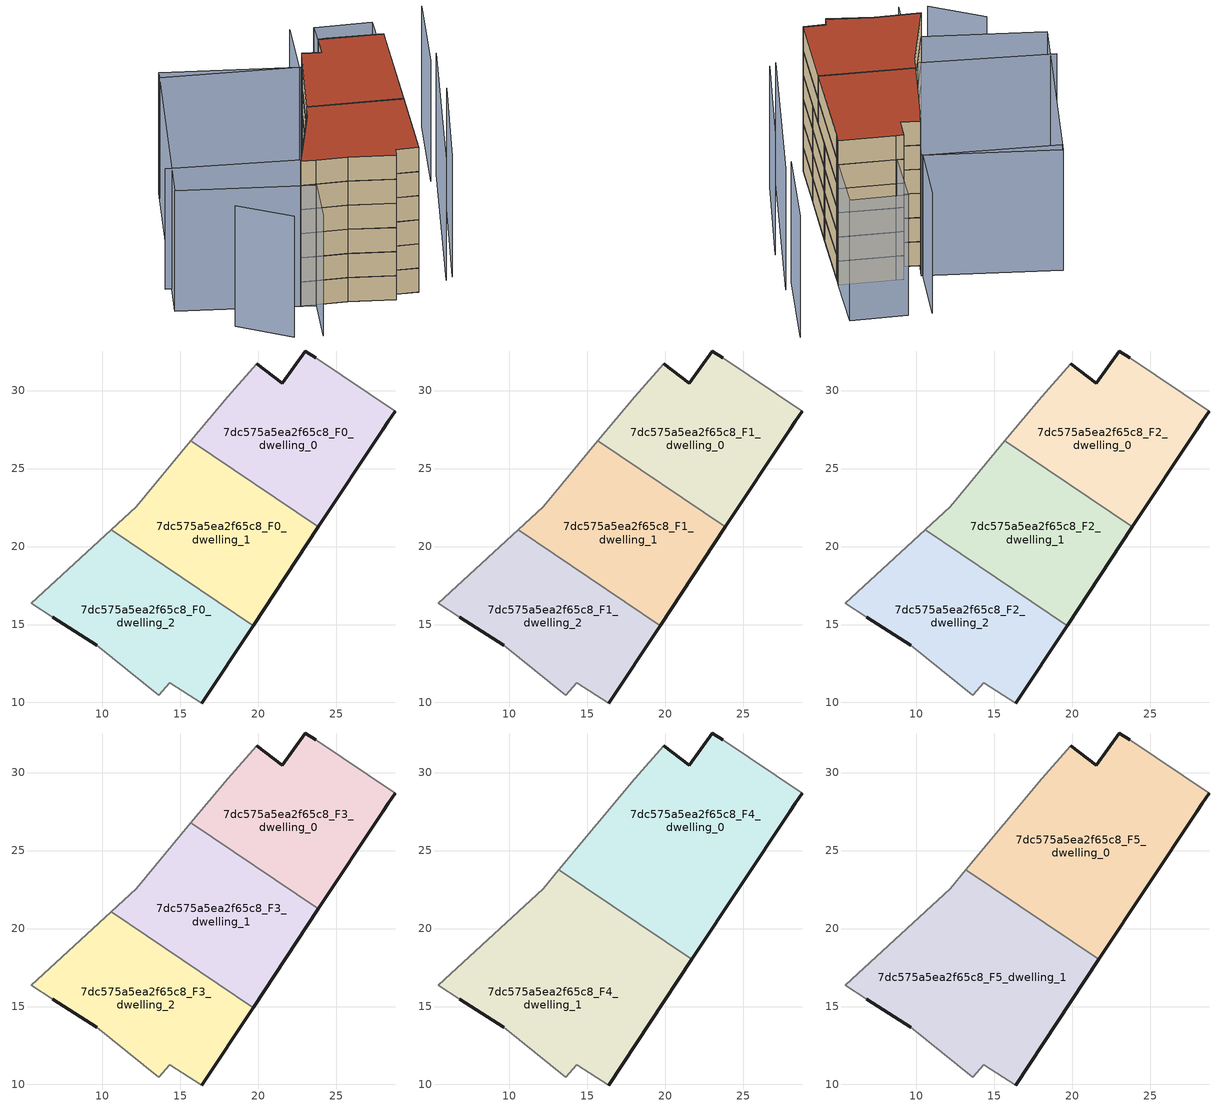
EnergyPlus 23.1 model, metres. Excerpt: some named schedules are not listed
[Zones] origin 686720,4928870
7dc575a5ea2f65c8_F0_dwelling_0
 floor ground (EU_floor_Construction): 23.86,21.26 27.99,27.5 28.35,28.04 28.78,28.69 23.7,32.12 23.02,32.54 21.56,30.47 19.92,31.73 18.04,29.61 15.68,26.78 z0
 wall outside (EU_wall_Construction): 19.92,31.73 21.56,30.47 23.02,32.54 23.7,32.12 / 28.78,28.69 28.35,28.04 27.99,27.5 23.86,21.26 z0:3
 wall to 7dc575a5ea2f65c8_F0_dwelling_1 (EU_wall_Construction): 23.86,21.26 15.68,26.78 z0:3
 wall adiabatic (EU_wall_Construction): 15.68,26.78 18.04,29.61 19.92,31.73 / 23.7,32.12 28.78,28.69 z0:3
7dc575a5ea2f65c8_F0_dwelling_1
 floor ground (EU_floor_Construction): 19.67,14.93 23.86,21.26 15.68,26.78 12.17,22.55 10.57,21.08 z0
 wall outside (EU_wall_Construction): 23.86,21.26 19.67,14.93 z0:3
 wall adiabatic (EU_wall_Construction): 10.57,21.08 12.17,22.55 15.68,26.78 z0:3
 wall to 7dc575a5ea2f65c8_F0_dwelling_2 (EU_wall_Construction): 19.67,14.93 10.57,21.08 z0:3
7dc575a5ea2f65c8_F0_dwelling_2
 floor ground (EU_floor_Construction): 16.38,9.97 19.67,14.93 10.57,21.08 5.46,16.38 6.84,15.47 9.65,13.67 13.63,10.46 14.32,11.28 z0
 wall outside (EU_wall_Construction): 9.65,13.67 6.84,15.47 / 19.67,14.93 16.38,9.97 z0:3
 wall adiabatic (EU_wall_Construction): 6.84,15.47 5.46,16.38 10.57,21.08 / 16.38,9.97 14.32,11.28 13.63,10.46 9.65,13.67 z0:3
7dc575a5ea2f65c8_F1_dwelling_0
 floor to 7dc575a5ea2f65c8_F0_dwelling_0 (EU_floor_Construction): 23.86,21.26 27.99,27.5 28.35,28.04 28.78,28.69 23.7,32.12 23.02,32.54 21.56,30.47 19.92,31.73 18.04,29.61 15.68,26.78 z3
 wall outside (EU_wall_Construction): 19.92,31.73 21.56,30.47 23.02,32.54 23.7,32.12 / 28.78,28.69 28.35,28.04 27.99,27.5 23.86,21.26 z3:6
 wall to 7dc575a5ea2f65c8_F1_dwelling_1 (EU_wall_Construction): 23.86,21.26 15.68,26.78 z3:6
 wall adiabatic (EU_wall_Construction): 15.68,26.78 18.04,29.61 19.92,31.73 / 23.7,32.12 28.78,28.69 z3:6
7dc575a5ea2f65c8_F1_dwelling_1
 floor to 7dc575a5ea2f65c8_F0_dwelling_1 (EU_floor_Construction): 19.67,14.93 23.86,21.26 15.68,26.78 12.17,22.55 10.57,21.08 z3
 wall outside (EU_wall_Construction): 23.86,21.26 19.67,14.93 z3:6
 wall adiabatic (EU_wall_Construction): 10.57,21.08 12.17,22.55 15.68,26.78 z3:6
 wall to 7dc575a5ea2f65c8_F1_dwelling_2 (EU_wall_Construction): 19.67,14.93 10.57,21.08 z3:6
7dc575a5ea2f65c8_F1_dwelling_2
 floor to 7dc575a5ea2f65c8_F0_dwelling_2 (EU_floor_Construction): 16.38,9.97 19.67,14.93 10.57,21.08 5.46,16.38 6.84,15.47 9.65,13.67 13.63,10.46 14.32,11.28 z3
 wall outside (EU_wall_Construction): 9.65,13.67 6.84,15.47 / 19.67,14.93 16.38,9.97 z3:6
 wall adiabatic (EU_wall_Construction): 6.84,15.47 5.46,16.38 10.57,21.08 / 16.38,9.97 14.32,11.28 13.63,10.46 9.65,13.67 z3:6
7dc575a5ea2f65c8_F2_dwelling_0
 floor to 7dc575a5ea2f65c8_F1_dwelling_0 (EU_floor_Construction): 23.86,21.26 27.99,27.5 28.35,28.04 28.78,28.69 23.7,32.12 23.02,32.54 21.56,30.47 19.92,31.73 18.04,29.61 15.68,26.78 z6
 wall outside (EU_wall_Construction): 19.92,31.73 21.56,30.47 23.02,32.54 23.7,32.12 / 28.78,28.69 28.35,28.04 27.99,27.5 23.86,21.26 z6:9
 wall to 7dc575a5ea2f65c8_F2_dwelling_1 (EU_wall_Construction): 23.86,21.26 15.68,26.78 z6:9
 wall adiabatic (EU_wall_Construction): 15.68,26.78 18.04,29.61 19.92,31.73 / 23.7,32.12 28.78,28.69 z6:9
7dc575a5ea2f65c8_F2_dwelling_1
 floor to 7dc575a5ea2f65c8_F1_dwelling_1 (EU_floor_Construction): 19.67,14.93 23.86,21.26 15.68,26.78 12.17,22.55 10.57,21.08 z6
 wall outside (EU_wall_Construction): 23.86,21.26 19.67,14.93 z6:9
 wall adiabatic (EU_wall_Construction): 10.57,21.08 12.17,22.55 15.68,26.78 z6:9
 wall to 7dc575a5ea2f65c8_F2_dwelling_2 (EU_wall_Construction): 19.67,14.93 10.57,21.08 z6:9
7dc575a5ea2f65c8_F2_dwelling_2
 floor to 7dc575a5ea2f65c8_F1_dwelling_2 (EU_floor_Construction): 16.38,9.97 19.67,14.93 10.57,21.08 5.46,16.38 6.84,15.47 9.65,13.67 13.63,10.46 14.32,11.28 z6
 wall outside (EU_wall_Construction): 9.65,13.67 6.84,15.47 / 19.67,14.93 16.38,9.97 z6:9
 wall adiabatic (EU_wall_Construction): 6.84,15.47 5.46,16.38 10.57,21.08 / 16.38,9.97 14.32,11.28 13.63,10.46 9.65,13.67 z6:9
7dc575a5ea2f65c8_F3_dwelling_0
 floor to 7dc575a5ea2f65c8_F2_dwelling_0 (EU_floor_Construction): 23.86,21.26 27.99,27.5 28.35,28.04 28.78,28.69 23.7,32.12 23.02,32.54 21.56,30.47 19.92,31.73 18.04,29.61 15.68,26.78 z9
 wall outside (EU_wall_Construction): 19.92,31.73 21.56,30.47 23.02,32.54 23.7,32.12 / 28.78,28.69 28.35,28.04 27.99,27.5 23.86,21.26 z9:12
 wall to 7dc575a5ea2f65c8_F3_dwelling_1 (EU_wall_Construction): 23.86,21.26 15.68,26.78 z9:12
 wall adiabatic (EU_wall_Construction): 15.68,26.78 18.04,29.61 19.92,31.73 / 23.7,32.12 28.78,28.69 z9:12
7dc575a5ea2f65c8_F3_dwelling_1
 floor to 7dc575a5ea2f65c8_F2_dwelling_1 (EU_floor_Construction): 19.67,14.93 23.86,21.26 15.68,26.78 12.17,22.55 10.57,21.08 z9
 wall outside (EU_wall_Construction): 23.86,21.26 19.67,14.93 z9:12
 wall adiabatic (EU_wall_Construction): 10.57,21.08 12.17,22.55 15.68,26.78 z9:12
 wall to 7dc575a5ea2f65c8_F3_dwelling_2 (EU_wall_Construction): 19.67,14.93 10.57,21.08 z9:12
7dc575a5ea2f65c8_F3_dwelling_2
 floor to 7dc575a5ea2f65c8_F2_dwelling_2 (EU_floor_Construction): 16.38,9.97 19.67,14.93 10.57,21.08 5.46,16.38 6.84,15.47 9.65,13.67 13.63,10.46 14.32,11.28 z9
 wall outside (EU_wall_Construction): 9.65,13.67 6.84,15.47 / 19.67,14.93 16.38,9.97 z9:12
 wall adiabatic (EU_wall_Construction): 6.84,15.47 5.46,16.38 10.57,21.08 / 16.38,9.97 14.32,11.28 13.63,10.46 9.65,13.67 z9:12
7dc575a5ea2f65c8_F4_dwelling_0
 floor to 7dc575a5ea2f65c8_F3_dwelling_0 (EU_floor_Construction): 23.86,21.26 27.99,27.5 28.35,28.04 28.78,28.69 23.7,32.12 23.02,32.54 21.56,30.47 19.92,31.73 18.04,29.61 15.68,26.78 z12
 floor to 7dc575a5ea2f65c8_F3_dwelling_1 (EU_floor_Construction): 21.71,18.02 23.86,21.26 15.68,26.78 13.19,23.78 z12
 wall outside (EU_wall_Construction): 19.92,31.73 21.56,30.47 23.02,32.54 23.7,32.12 / 28.78,28.69 28.35,28.04 27.99,27.5 21.71,18.02 z12:15
 wall to 7dc575a5ea2f65c8_F4_dwelling_1 (EU_wall_Construction): 21.71,18.02 13.19,23.78 z12:15
 wall adiabatic (EU_wall_Construction): 13.19,23.78 18.04,29.61 19.92,31.73 / 23.7,32.12 28.78,28.69 z12:15
7dc575a5ea2f65c8_F4_dwelling_1
 floor to 7dc575a5ea2f65c8_F3_dwelling_1 (EU_floor_Construction): 19.67,14.93 21.71,18.02 13.19,23.78 12.17,22.55 10.57,21.08 z12
 floor to 7dc575a5ea2f65c8_F3_dwelling_2 (EU_floor_Construction): 16.38,9.97 19.67,14.93 10.57,21.08 5.46,16.38 6.84,15.47 9.65,13.67 13.63,10.46 14.32,11.28 z12
 wall outside (EU_wall_Construction): 9.65,13.67 6.84,15.47 / 21.71,18.02 16.38,9.97 z12:15
 wall adiabatic (EU_wall_Construction): 6.84,15.47 5.46,16.38 12.17,22.55 13.19,23.78 / 16.38,9.97 14.32,11.28 13.63,10.46 9.65,13.67 z12:15
7dc575a5ea2f65c8_F5_dwelling_0
 floor to 7dc575a5ea2f65c8_F4_dwelling_0 (EU_floor_Construction): 21.71,18.02 27.99,27.5 28.35,28.04 28.78,28.69 23.7,32.12 23.02,32.54 21.56,30.47 19.92,31.73 18.04,29.61 13.19,23.78 z15
 wall outside (EU_wall_Construction): 19.92,31.73 21.56,30.47 23.02,32.54 23.7,32.12 / 28.78,28.69 28.35,28.04 27.99,27.5 21.71,18.02 z15:18
 wall to 7dc575a5ea2f65c8_F5_dwelling_1 (EU_wall_Construction): 21.71,18.02 13.19,23.78 z15:18
 wall adiabatic (EU_wall_Construction): 13.19,23.78 18.04,29.61 19.92,31.73 / 23.7,32.12 28.78,28.69 z15:18
 roof outside (EU_roof_Construction): 28.78,28.69 28.35,28.04 27.99,27.5 21.71,18.02 13.19,23.78 18.04,29.61 19.92,31.73 21.56,30.47 23.02,32.54 23.7,32.12 z18
7dc575a5ea2f65c8_F5_dwelling_1
 floor to 7dc575a5ea2f65c8_F4_dwelling_1 (EU_floor_Construction): 16.38,9.97 21.71,18.02 13.19,23.78 12.17,22.55 5.46,16.38 6.84,15.47 9.65,13.67 13.63,10.46 14.32,11.28 z15
 wall outside (EU_wall_Construction): 9.65,13.67 6.84,15.47 / 21.71,18.02 16.38,9.97 z15:18
 wall adiabatic (EU_wall_Construction): 6.84,15.47 5.46,16.38 12.17,22.55 13.19,23.78 / 16.38,9.97 14.32,11.28 13.63,10.46 9.65,13.67 z15:18
 roof outside (EU_roof_Construction): 21.71,18.02 16.38,9.97 14.32,11.28 13.63,10.46 9.65,13.67 6.84,15.47 5.46,16.38 12.17,22.55 13.19,23.78 z18
shading: 20.06,9.72 33.37,25.52 / -2.24,18.16 0.89,12.46 / -2.68,28.46 9.72,19.42 / 9.72,19.42 3.28,10.57 / 25.3,39.37 21.05,33.34 / 21.05,33.34 8.95,41.84 / 20.98,9.78 29.59,19.83 / 32,24.91 38.55,33.32 / -4.89,24.62 9.55,42.58 / 9.55,42.58 21.15,33.26 / 21.15,33.26 6.7,15.29 / 6.7,15.29 -4.89,24.62 / 32.61,34.58 28.78,28.69 / 28.78,28.69 23.58,32.08 / 23.58,32.08 27.41,37.96 / 27.41,37.96 32.61,34.58 z0:15
[Building]
EU S2 Campaign: North Axis=0; Terrain=City; Solar Distribution=FullExterior
[Site:Location]
Bologna: Latitude=44.5; Longitude=11.25; Time Zone=1; Elevation=37
[SizingPeriod:WeatherFileDays]
AnnualSizingPeriod: Begin Month=1; Begin Day of Month=1; End Month=12; End Day of Month=31; Day of Week for Start Day=Monday; Use Weather File Daylight Saving Period=No; Use Weather File Rain and Snow Indicators=No
[MATERIAL]
EU_InternalMass_Material: Roughness=MediumRough; Thickness=0.1; Conductivity=1; Density=1800; Specific Heat=900; Thermal Absorptance=0.9; Solar Absorptance=0.7; Visible Absorptance=0.7
[MATERIAL:NOMASS] Roughness=MediumRough; Thermal Absorptance=0.9; Solar Absorptance=0.7; Visible Absorptance=0.7
Name | Thermal Resistance
EU_wall_NoMass | 0.905828
EU_roof_NoMass | 0.37593
EU_floor_NoMass | 0.67114
[CONSTRUCTION]
EU_wall_Construction: EU_wall_NoMass
EU_roof_Construction: EU_roof_NoMass
EU_floor_Construction: EU_floor_NoMass
EU_InternalMass_Construction: EU_InternalMass_Material
[ZONE] Type=1; Multiplier=1; Ceiling Height=autocalculate; Floor Area=autocalculate; Part of Total Floor Area=Yes
Name | Volume
7dc575a5ea2f65c8_F0_dwelling_0; 7dc575a5ea2f65c8_F1_dwelling_0; 7dc575a5ea2f65c8_F2_dwelling_0; 7dc575a5ea2f65c8_F3_dwelling_0 | 234.864
7dc575a5ea2f65c8_F4_dwelling_0; 7dc575a5ea2f65c8_F5_dwelling_0 | 352.288
7dc575a5ea2f65c8_F0_dwelling_1; 7dc575a5ea2f65c8_F1_dwelling_1; 7dc575a5ea2f65c8_F2_dwelling_1; 7dc575a5ea2f65c8_F3_dwelling_1 | 234.853
7dc575a5ea2f65c8_F4_dwelling_1; 7dc575a5ea2f65c8_F5_dwelling_1 | 352.3
7dc575a5ea2f65c8_F0_dwelling_2; 7dc575a5ea2f65c8_F1_dwelling_2; 7dc575a5ea2f65c8_F2_dwelling_2; 7dc575a5ea2f65c8_F3_dwelling_2 | 234.86
[INTERNALMASS] Construction=EU_InternalMass_Construction
Name | Zone or ZoneList | Surface Area
7dc575a5ea2f65c8_F0_dwelling_0_EU_InternalMass | 7dc575a5ea2f65c8_F0_dwelling_0 | 78.2879
7dc575a5ea2f65c8_F0_dwelling_1_EU_InternalMass | 7dc575a5ea2f65c8_F0_dwelling_1 | 78.2846
7dc575a5ea2f65c8_F0_dwelling_2_EU_InternalMass | 7dc575a5ea2f65c8_F0_dwelling_2 | 78.2864
7dc575a5ea2f65c8_F1_dwelling_0_EU_InternalMass | 7dc575a5ea2f65c8_F1_dwelling_0 | 78.2879
7dc575a5ea2f65c8_F1_dwelling_1_EU_InternalMass | 7dc575a5ea2f65c8_F1_dwelling_1 | 78.2846
7dc575a5ea2f65c8_F1_dwelling_2_EU_InternalMass | 7dc575a5ea2f65c8_F1_dwelling_2 | 78.2864
7dc575a5ea2f65c8_F2_dwelling_0_EU_InternalMass | 7dc575a5ea2f65c8_F2_dwelling_0 | 78.2879
7dc575a5ea2f65c8_F2_dwelling_1_EU_InternalMass | 7dc575a5ea2f65c8_F2_dwelling_1 | 78.2846
7dc575a5ea2f65c8_F2_dwelling_2_EU_InternalMass | 7dc575a5ea2f65c8_F2_dwelling_2 | 78.2864
7dc575a5ea2f65c8_F3_dwelling_0_EU_InternalMass | 7dc575a5ea2f65c8_F3_dwelling_0 | 78.2879
7dc575a5ea2f65c8_F3_dwelling_1_EU_InternalMass | 7dc575a5ea2f65c8_F3_dwelling_1 | 78.2846
7dc575a5ea2f65c8_F3_dwelling_2_EU_InternalMass | 7dc575a5ea2f65c8_F3_dwelling_2 | 78.2864
7dc575a5ea2f65c8_F4_dwelling_0_EU_InternalMass | 7dc575a5ea2f65c8_F4_dwelling_0 | 117.43
7dc575a5ea2f65c8_F4_dwelling_1_EU_InternalMass | 7dc575a5ea2f65c8_F4_dwelling_1 | 117.433
7dc575a5ea2f65c8_F5_dwelling_0_EU_InternalMass | 7dc575a5ea2f65c8_F5_dwelling_0 | 117.43
7dc575a5ea2f65c8_F5_dwelling_1_EU_InternalMass | 7dc575a5ea2f65c8_F5_dwelling_1 | 117.433
[OTHEREQUIPMENT] Fuel Type=Electricity; Design Level Calculation Method=Watts/Area; Power per Zone Floor Area=1; Fraction Latent=0; Fraction Radiant=0; Fraction Lost=0; Carbon Dioxide Generation Rate=0; EndUse Subcategory=EU_Step8_InternalGains
Name | Zone or ZoneList or Space or SpaceList | Schedule
EU_Step8_InternalGain_7dc575a5ea2f65c8_F0_dwelling_0_f000 | 7dc575a5ea2f65c8_F0_dwelling_0 | EU_Step8_GainSchedule_7dc575a5ea2f65c8_F0_dwelling_0_f000
EU_Step8_InternalGain_7dc575a5ea2f65c8_F0_dwelling_1_f000 | 7dc575a5ea2f65c8_F0_dwelling_1 | EU_Step8_GainSchedule_7dc575a5ea2f65c8_F0_dwelling_1_f000
EU_Step8_InternalGain_7dc575a5ea2f65c8_F0_dwelling_2_f000 | 7dc575a5ea2f65c8_F0_dwelling_2 | EU_Step8_GainSchedule_7dc575a5ea2f65c8_F0_dwelling_2_f000
EU_Step8_InternalGain_7dc575a5ea2f65c8_F1_dwelling_0_f000 | 7dc575a5ea2f65c8_F1_dwelling_0 | EU_Step8_GainSchedule_7dc575a5ea2f65c8_F1_dwelling_0_f000
EU_Step8_InternalGain_7dc575a5ea2f65c8_F1_dwelling_1_f000 | 7dc575a5ea2f65c8_F1_dwelling_1 | EU_Step8_GainSchedule_7dc575a5ea2f65c8_F1_dwelling_1_f000
EU_Step8_InternalGain_7dc575a5ea2f65c8_F1_dwelling_2_f000 | 7dc575a5ea2f65c8_F1_dwelling_2 | EU_Step8_GainSchedule_7dc575a5ea2f65c8_F1_dwelling_2_f000
EU_Step8_InternalGain_7dc575a5ea2f65c8_F2_dwelling_0_f000 | 7dc575a5ea2f65c8_F2_dwelling_0 | EU_Step8_GainSchedule_7dc575a5ea2f65c8_F2_dwelling_0_f000
EU_Step8_InternalGain_7dc575a5ea2f65c8_F2_dwelling_1_f000 | 7dc575a5ea2f65c8_F2_dwelling_1 | EU_Step8_GainSchedule_7dc575a5ea2f65c8_F2_dwelling_1_f000
EU_Step8_InternalGain_7dc575a5ea2f65c8_F2_dwelling_2_f000 | 7dc575a5ea2f65c8_F2_dwelling_2 | EU_Step8_GainSchedule_7dc575a5ea2f65c8_F2_dwelling_2_f000
EU_Step8_InternalGain_7dc575a5ea2f65c8_F3_dwelling_0_f000 | 7dc575a5ea2f65c8_F3_dwelling_0 | EU_Step8_GainSchedule_7dc575a5ea2f65c8_F3_dwelling_0_f000
EU_Step8_InternalGain_7dc575a5ea2f65c8_F3_dwelling_1_f000 | 7dc575a5ea2f65c8_F3_dwelling_1 | EU_Step8_GainSchedule_7dc575a5ea2f65c8_F3_dwelling_1_f000
EU_Step8_InternalGain_7dc575a5ea2f65c8_F3_dwelling_2_f000 | 7dc575a5ea2f65c8_F3_dwelling_2 | EU_Step8_GainSchedule_7dc575a5ea2f65c8_F3_dwelling_2_f000
EU_Step8_InternalGain_7dc575a5ea2f65c8_F4_dwelling_0_f000 | 7dc575a5ea2f65c8_F4_dwelling_0 | EU_Step8_GainSchedule_7dc575a5ea2f65c8_F4_dwelling_0_f000
EU_Step8_InternalGain_7dc575a5ea2f65c8_F4_dwelling_1_f000 | 7dc575a5ea2f65c8_F4_dwelling_1 | EU_Step8_GainSchedule_7dc575a5ea2f65c8_F4_dwelling_1_f000
EU_Step8_InternalGain_7dc575a5ea2f65c8_F5_dwelling_0_f000 | 7dc575a5ea2f65c8_F5_dwelling_0 | EU_Step8_GainSchedule_7dc575a5ea2f65c8_F5_dwelling_0_f000
EU_Step8_InternalGain_7dc575a5ea2f65c8_F5_dwelling_1_f000 | 7dc575a5ea2f65c8_F5_dwelling_1 | EU_Step8_GainSchedule_7dc575a5ea2f65c8_F5_dwelling_1_f000
[ZONEVENTILATION:DESIGNFLOWRATE] Schedule=EU_AlwaysOn; Design Flow Rate Calculation Method=AirChanges/Hour; Air Changes per Hour=0.73129; Ventilation Type=Natural; Fan Pressure Rise=0; Fan Total Efficiency=1; Constant Term Coefficient=1; Temperature Term Coefficient=0; Velocity Term Coefficient=0; Velocity Squared Term Coefficient=0; Minimum Indoor Temperature=-100; Maximum Indoor Temperature=100; Delta Temperature=-100; Minimum Outdoor Temperature=-100; Maximum Outdoor Temperature=100; Maximum Wind Speed=40
Name | Zone or ZoneList or Space or SpaceList
EU_ConstantAir_7dc575a5ea2f65c8_F0_dwelling_0 | 7dc575a5ea2f65c8_F0_dwelling_0
EU_ConstantAir_7dc575a5ea2f65c8_F0_dwelling_1 | 7dc575a5ea2f65c8_F0_dwelling_1
EU_ConstantAir_7dc575a5ea2f65c8_F0_dwelling_2 | 7dc575a5ea2f65c8_F0_dwelling_2
EU_ConstantAir_7dc575a5ea2f65c8_F1_dwelling_0 | 7dc575a5ea2f65c8_F1_dwelling_0
EU_ConstantAir_7dc575a5ea2f65c8_F1_dwelling_1 | 7dc575a5ea2f65c8_F1_dwelling_1
EU_ConstantAir_7dc575a5ea2f65c8_F1_dwelling_2 | 7dc575a5ea2f65c8_F1_dwelling_2
EU_ConstantAir_7dc575a5ea2f65c8_F2_dwelling_0 | 7dc575a5ea2f65c8_F2_dwelling_0
EU_ConstantAir_7dc575a5ea2f65c8_F2_dwelling_1 | 7dc575a5ea2f65c8_F2_dwelling_1
EU_ConstantAir_7dc575a5ea2f65c8_F2_dwelling_2 | 7dc575a5ea2f65c8_F2_dwelling_2
EU_ConstantAir_7dc575a5ea2f65c8_F3_dwelling_0 | 7dc575a5ea2f65c8_F3_dwelling_0
EU_ConstantAir_7dc575a5ea2f65c8_F3_dwelling_1 | 7dc575a5ea2f65c8_F3_dwelling_1
EU_ConstantAir_7dc575a5ea2f65c8_F3_dwelling_2 | 7dc575a5ea2f65c8_F3_dwelling_2
EU_ConstantAir_7dc575a5ea2f65c8_F4_dwelling_0 | 7dc575a5ea2f65c8_F4_dwelling_0
EU_ConstantAir_7dc575a5ea2f65c8_F4_dwelling_1 | 7dc575a5ea2f65c8_F4_dwelling_1
EU_ConstantAir_7dc575a5ea2f65c8_F5_dwelling_0 | 7dc575a5ea2f65c8_F5_dwelling_0
EU_ConstantAir_7dc575a5ea2f65c8_F5_dwelling_1 | 7dc575a5ea2f65c8_F5_dwelling_1
[HVACTEMPLATE:THERMOSTAT] Constant Heating Setpoint=20; Constant Cooling Setpoint=50
EU_HeatOnly_7dc575a5ea2f65c8_F0_dwelling_0; EU_HeatOnly_7dc575a5ea2f65c8_F0_dwelling_1; EU_HeatOnly_7dc575a5ea2f65c8_F0_dwelling_2; EU_HeatOnly_7dc575a5ea2f65c8_F1_dwelling_0; EU_HeatOnly_7dc575a5ea2f65c8_F1_dwelling_1; EU_HeatOnly_7dc575a5ea2f65c8_F1_dwelling_2; EU_HeatOnly_7dc575a5ea2f65c8_F2_dwelling_0; EU_HeatOnly_7dc575a5ea2f65c8_F2_dwelling_1; EU_HeatOnly_7dc575a5ea2f65c8_F2_dwelling_2; EU_HeatOnly_7dc575a5ea2f65c8_F3_dwelling_0; EU_HeatOnly_7dc575a5ea2f65c8_F3_dwelling_1; EU_HeatOnly_7dc575a5ea2f65c8_F3_dwelling_2; EU_HeatOnly_7dc575a5ea2f65c8_F4_dwelling_0; EU_HeatOnly_7dc575a5ea2f65c8_F4_dwelling_1; EU_HeatOnly_7dc575a5ea2f65c8_F5_dwelling_0; EU_HeatOnly_7dc575a5ea2f65c8_F5_dwelling_1
